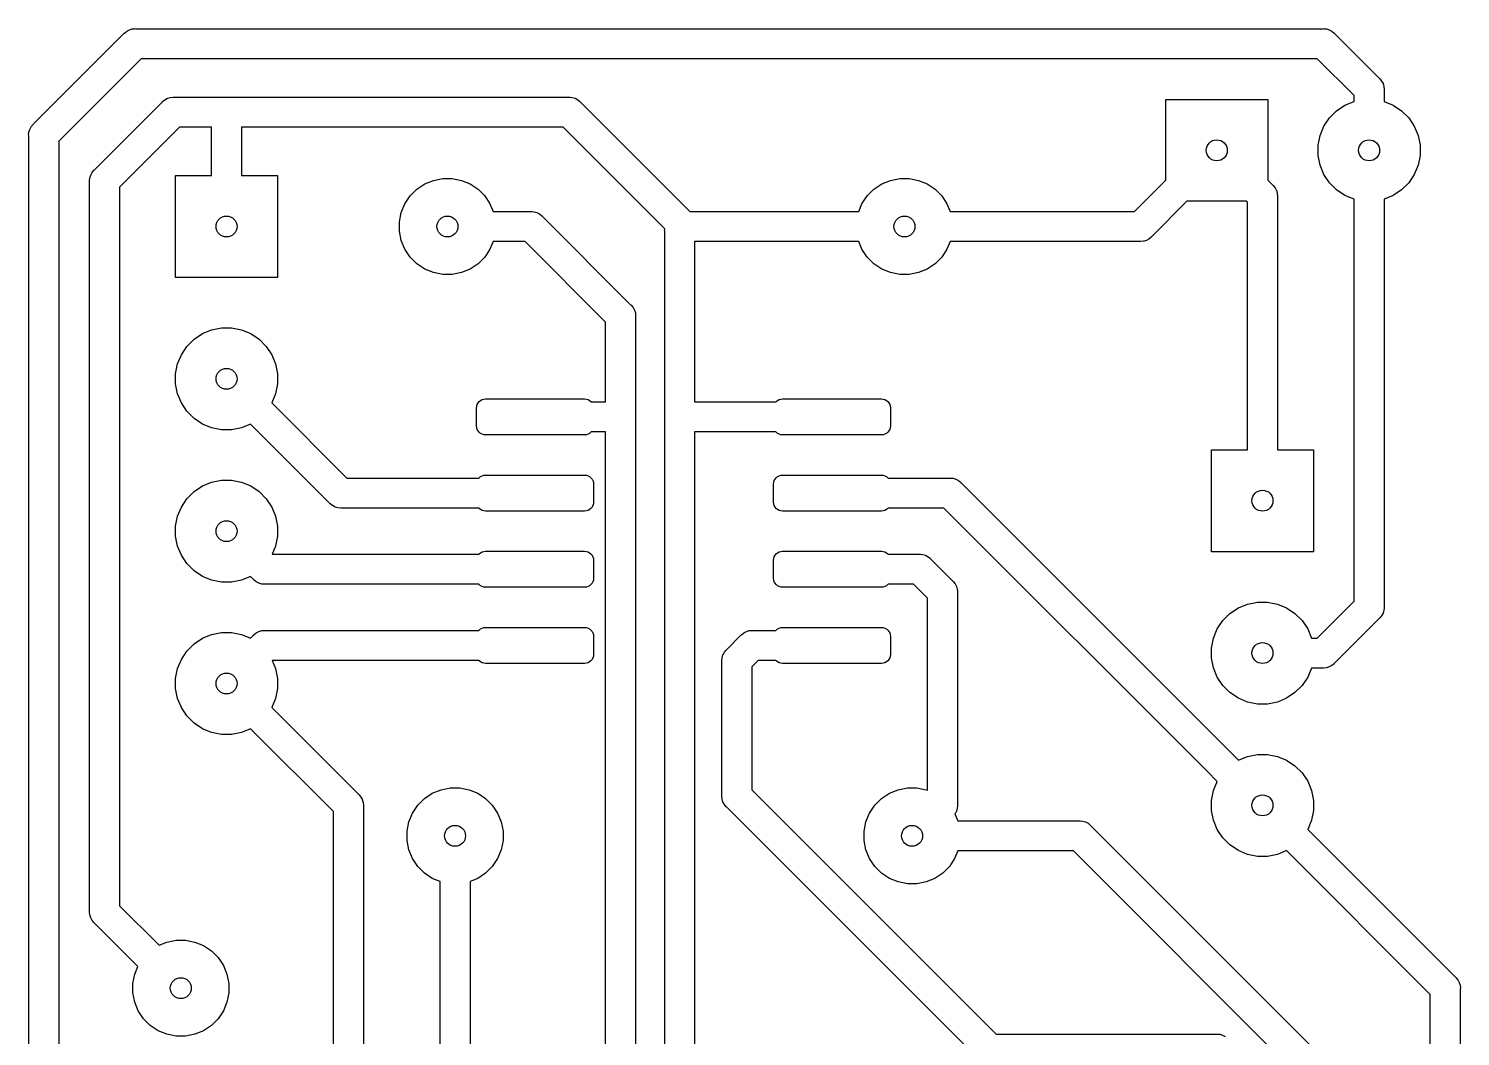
# Model space of a CAD drawing. Extents: x 0.62 to 1.56, y -7.65 to -6.47.
# Drawn here: x 0.62 to 1.56, y -7.132 to -6.47 of the extents above; entities that cross this region are included whole.
import ezdxf

# ---------------------------------------------------------------- set-up
doc = ezdxf.new("R2010")
doc.units = 0
doc.header["$MEASUREMENT"] = 0
doc.layers.add('BLACK', color=7, linetype='CONTINUOUS')

msp = doc.modelspace()

# ---------------------------------------------------------------- linework, layer by layer
at = {"layer": 'BLACK', "linetype": 'CONTINUOUS'}
for p, q in [((0.623382, -6.5327), (0.682699, -6.47338)), ((0.682699, -6.47338), (0.683007, -6.47301)), ((0.683007, -6.47301), (0.684505, -6.47178)), ((0.684505, -6.47178), (0.686215, -6.47086)), ((0.686215, -6.47086), (0.688071, -6.4703)), ((0.688071, -6.4703), (0.689517, -6.47016)), ((0.689517, -6.47016), (0.69, -6.47011)), ((0.689517, -6.47016), (0.689517, -6.47016)), ((0.69, -6.47011), (0.690483, -6.47016)), ((0.690483, -6.47016), (1.46952, -6.47016)), ((1.46952, -6.47016), (1.47, -6.47011)), ((1.47, -6.47011), (1.47048, -6.47016)), ((1.47048, -6.47016), (1.47193, -6.4703)), ((1.47193, -6.4703), (1.47378, -6.47086)), ((1.47378, -6.47086), (1.47549, -6.47178)), ((1.47549, -6.47178), (1.47699, -6.47301)), ((1.47699, -6.47301), (1.4773, -6.47338)), ((1.4773, -6.47338), (1.50662, -6.5027)), ((0.694077, -6.48984), (0.639843, -6.54408)), ((1.46592, -6.48984), (0.694077, -6.48984)), ((1.49016, -6.51408), (1.46592, -6.48984)), ((1.50662, -6.5027), (1.50699, -6.50301)), ((1.50699, -6.50301), (1.50822, -6.50451)), ((1.50822, -6.50451), (1.50914, -6.50622)), ((1.50914, -6.50622), (1.5097, -6.50807)), ((1.5097, -6.50807), (1.50989, -6.51)), ((1.50989, -6.51), (1.50984, -6.51048)), ((1.50984, -6.51048), (1.50984, -6.51786)), ((0.663382, -6.5627), (0.707699, -6.51838)), ((0.707699, -6.51838), (0.708007, -6.51801)), ((0.708007, -6.51801), (0.709505, -6.51678)), ((0.709505, -6.51678), (0.711215, -6.51586)), ((0.711215, -6.51586), (0.713071, -6.5153)), ((0.713071, -6.5153), (0.715, -6.51511)), ((0.715, -6.51511), (0.715483, -6.51516)), ((0.715483, -6.51516), (0.754517, -6.51516)), ((0.754517, -6.51516), (0.755, -6.51511)), ((0.755, -6.51511), (0.755483, -6.51516)), ((0.755483, -6.51516), (0.974517, -6.51516)), ((0.974517, -6.51516), (0.975, -6.51511)), ((0.975, -6.51511), (0.975483, -6.51516)), ((0.975483, -6.51516), (0.976929, -6.5153)), ((0.976929, -6.5153), (0.978785, -6.51586)), ((0.978785, -6.51586), (0.980495, -6.51678)), ((0.980495, -6.51678), (0.981993, -6.51801)), ((0.981993, -6.51801), (0.982302, -6.51838)), ((0.982302, -6.51838), (1.05408, -6.59016)), ((1.36654, -6.56955), (1.36654, -6.51654)), ((1.36654, -6.51654), (1.43346, -6.51654)), ((1.43346, -6.51654), (1.43346, -6.56955)), ((1.47867, -6.52401), (1.48415, -6.52034)), ((1.48415, -6.52034), (1.49016, -6.51786)), ((1.49016, -6.51786), (1.49016, -6.51408)), ((1.50984, -6.51786), (1.51585, -6.52034)), ((1.51585, -6.52034), (1.52133, -6.52401)), ((1.47034, -6.53415), (1.47401, -6.52867)), ((1.47401, -6.52867), (1.47867, -6.52401)), ((1.52133, -6.52401), (1.52599, -6.52867)), ((1.52599, -6.52867), (1.52966, -6.53415)), ((0.62011, -6.54), (0.6203, -6.53807)), ((0.620158, -6.54048), (0.62011, -6.54)), ((0.620157, -7.58952), (0.620158, -6.54048)), ((0.6203, -6.53807), (0.620863, -6.53622)), ((0.620863, -6.53622), (0.621777, -6.53451)), ((0.621777, -6.53451), (0.622069, -6.53415)), ((0.622069, -6.53415), (0.623007, -6.53301)), ((0.623007, -6.53301), (0.623382, -6.5327)), ((0.719077, -6.53484), (0.679843, -6.57408)), ((0.740158, -6.53484), (0.719077, -6.53484)), ((0.740157, -6.56654), (0.740158, -6.53484)), ((0.970923, -6.53484), (0.759843, -6.53484)), ((0.759843, -6.53484), (0.759843, -6.56654)), ((1.03765, -6.60157), (0.970923, -6.53484)), ((1.46654, -6.5467), (1.46782, -6.54024)), ((1.46782, -6.54024), (1.47034, -6.53415)), ((1.52966, -6.53415), (1.53218, -6.54024)), ((1.53218, -6.54024), (1.53346, -6.5467)), ((0.639843, -6.54408), (0.639843, -7.58592)), ((1.46654, -6.5533), (1.46654, -6.5467)), ((1.53346, -6.5467), (1.53346, -6.5533)), ((1.46782, -6.55976), (1.46654, -6.5533)), ((1.53346, -6.5533), (1.53218, -6.55976)), ((0.66011, -6.57), (0.6603, -6.56807)), ((0.6603, -6.56807), (0.660863, -6.56622)), ((0.660863, -6.56622), (0.661777, -6.56451)), ((0.660863, -6.56622), (0.660863, -6.56622)), ((0.661777, -6.56451), (0.663007, -6.56301)), ((0.663007, -6.56301), (0.663382, -6.5627)), ((0.716535, -6.63346), (0.716535, -6.56654)), ((0.716535, -6.56654), (0.740157, -6.56654)), ((0.759843, -6.56654), (0.783465, -6.56654)), ((0.783465, -6.56654), (0.783465, -6.63346)), ((0.885813, -6.56971), (0.891898, -6.5685)), ((0.891898, -6.5685), (0.898102, -6.5685)), ((0.898102, -6.5685), (0.904187, -6.56971)), ((1.18581, -6.56971), (1.1919, -6.5685)), ((1.1919, -6.5685), (1.1981, -6.5685)), ((1.1981, -6.5685), (1.20419, -6.56971)), ((1.47034, -6.56585), (1.46782, -6.55976)), ((1.47401, -6.57133), (1.47034, -6.56585)), ((1.52966, -6.56585), (1.52599, -6.57133)), ((1.53218, -6.55976), (1.52966, -6.56585)), ((0.660157, -6.57048), (0.66011, -6.57)), ((0.660158, -7.04952), (0.660157, -6.57048)), ((0.679843, -6.57408), (0.679843, -7.04592)), ((0.870535, -6.57992), (0.874922, -6.57554)), ((0.874922, -6.57554), (0.880081, -6.57209)), ((0.880081, -6.57209), (0.885813, -6.56971)), ((0.904187, -6.56971), (0.909919, -6.57209)), ((0.909919, -6.57209), (0.915078, -6.57554)), ((0.915078, -6.57554), (0.919465, -6.57992)), ((1.17054, -6.57992), (1.17492, -6.57554)), ((1.17492, -6.57554), (1.18008, -6.57209)), ((1.18008, -6.57209), (1.18581, -6.56971)), ((1.20419, -6.56971), (1.20992, -6.57209)), ((1.20992, -6.57209), (1.21508, -6.57554)), ((1.21508, -6.57554), (1.21946, -6.57992)), ((1.34592, -6.59016), (1.36654, -6.56955)), ((1.43346, -6.56955), (1.43662, -6.5727)), ((1.43662, -6.5727), (1.43699, -6.57301)), ((1.43699, -6.57301), (1.43822, -6.57451)), ((1.43822, -6.57451), (1.43902, -6.57599)), ((1.43902, -6.57599), (1.43914, -6.57622)), ((1.43914, -6.57622), (1.4397, -6.57807)), ((1.4397, -6.57807), (1.43989, -6.58)), ((1.47867, -6.57599), (1.47401, -6.57133)), ((1.48415, -6.57966), (1.47867, -6.57599)), ((1.52133, -6.57599), (1.51585, -6.57966)), ((1.52599, -6.57133), (1.52133, -6.57599)), ((0.864714, -6.59081), (0.867089, -6.58508)), ((0.867089, -6.58508), (0.870535, -6.57992)), ((0.919465, -6.57992), (0.922911, -6.58508)), ((0.922911, -6.58508), (0.925014, -6.59016)), ((1.16499, -6.59016), (1.16709, -6.58508)), ((1.16709, -6.58508), (1.17054, -6.57992)), ((1.21946, -6.57992), (1.22291, -6.58508)), ((1.22291, -6.58508), (1.22501, -6.59016)), ((1.38045, -6.58346), (1.3573, -6.60662)), ((1.41955, -6.58346), (1.38045, -6.58346)), ((1.42016, -6.58408), (1.41955, -6.58346)), ((1.42016, -6.74654), (1.42016, -6.58408)), ((1.43989, -6.58), (1.43984, -6.58048)), ((1.43984, -6.58048), (1.43984, -6.74654)), ((1.49016, -6.58214), (1.48415, -6.57966)), ((1.49016, -6.84592), (1.49016, -6.58214)), ((1.51585, -6.57966), (1.50984, -6.58214)), ((1.50984, -6.58214), (1.50984, -6.84952)), ((0.863504, -6.5969), (0.864714, -6.59081)), ((0.863504, -6.6031), (0.863504, -6.5969)), ((0.925014, -6.59016), (0.949517, -6.59016)), ((0.949517, -6.59016), (0.95, -6.59011)), ((0.95, -6.59011), (0.950483, -6.59016)), ((0.950483, -6.59016), (0.951929, -6.5903)), ((0.951929, -6.5903), (0.953785, -6.59086)), ((0.953785, -6.59086), (0.955495, -6.59178)), ((0.955495, -6.59178), (0.956993, -6.59301)), ((0.956993, -6.59301), (0.957302, -6.59338)), ((0.957302, -6.59338), (1.01528, -6.65136)), ((1.05408, -6.59016), (1.16499, -6.59016)), ((1.22501, -6.59016), (1.34592, -6.59016)), ((0.864714, -6.60919), (0.863504, -6.6031)), ((1.03755, -6.60256), (1.03765, -6.60157)), ((1.0376, -6.60304), (1.03755, -6.60256)), ((1.0376, -7.16774), (1.0376, -6.60304)), ((1.3573, -6.60662), (1.35699, -6.60699)), ((0.867089, -6.61492), (0.864714, -6.60919)), ((0.870535, -6.62008), (0.867089, -6.61492)), ((0.922911, -6.61492), (0.919465, -6.62008)), ((0.925014, -6.60984), (0.922911, -6.61492)), ((0.945923, -6.60984), (0.925014, -6.60984)), ((0.998819, -6.66274), (0.945923, -6.60984)), ((1.16499, -6.60984), (1.05728, -6.60984)), ((1.05728, -6.60984), (1.05728, -6.71516)), ((1.16709, -6.61492), (1.16499, -6.60984)), ((1.17054, -6.62008), (1.16709, -6.61492)), ((1.22291, -6.61492), (1.21946, -6.62008)), ((1.22501, -6.60984), (1.22291, -6.61492)), ((1.34952, -6.60984), (1.22501, -6.60984)), ((1.35, -6.60989), (1.34952, -6.60984)), ((1.35193, -6.6097), (1.35, -6.60989)), ((1.35241, -6.60955), (1.35193, -6.6097)), ((1.35378, -6.60914), (1.35241, -6.60955)), ((1.35549, -6.60822), (1.35378, -6.60914)), ((1.35699, -6.60699), (1.35549, -6.60822)), ((0.874922, -6.62446), (0.870535, -6.62008)), ((0.880081, -6.62791), (0.874922, -6.62446)), ((0.915078, -6.62446), (0.909919, -6.62791)), ((0.919465, -6.62008), (0.915078, -6.62446)), ((1.17492, -6.62446), (1.17054, -6.62008)), ((1.18008, -6.62791), (1.17492, -6.62446)), ((1.21508, -6.62446), (1.20992, -6.62791)), ((1.21946, -6.62008), (1.21508, -6.62446)), ((0.783465, -6.63346), (0.716535, -6.63346)), ((0.885813, -6.63029), (0.880081, -6.62791)), ((0.891898, -6.6315), (0.885813, -6.63029)), ((0.898102, -6.6315), (0.891898, -6.6315)), ((0.904187, -6.63029), (0.898102, -6.6315)), ((0.909919, -6.62791), (0.904187, -6.63029)), ((1.18581, -6.63029), (1.18008, -6.62791)), ((1.1919, -6.6315), (1.18581, -6.63029)), ((1.1981, -6.6315), (1.1919, -6.6315)), ((1.20419, -6.63029), (1.1981, -6.6315)), ((1.20992, -6.62791), (1.20419, -6.63029)), ((1.01528, -6.65136), (1.01566, -6.65167)), ((1.01566, -6.65167), (1.01689, -6.65317)), ((1.01689, -6.65317), (1.0178, -6.65488)), ((0.998819, -6.71516), (0.998819, -6.66274)), ((1.0178, -6.65488), (1.01836, -6.65673)), ((1.01836, -6.65673), (1.0185, -6.65818)), ((1.0185, -6.65818), (1.01855, -6.65866)), ((1.01855, -6.65866), (1.0185, -6.65914)), ((1.0185, -6.65914), (1.0185, -6.72818)), ((0.728668, -6.67401), (0.734149, -6.67034)), ((0.734149, -6.67034), (0.740239, -6.66782)), ((0.740239, -6.66782), (0.746704, -6.66654)), ((0.746704, -6.66654), (0.753296, -6.66654)), ((0.753296, -6.66654), (0.759761, -6.66782)), ((0.759761, -6.66782), (0.765851, -6.67034)), ((0.765851, -6.67034), (0.771332, -6.67401)), ((0.720344, -6.68415), (0.724006, -6.67867)), ((0.724006, -6.67867), (0.728668, -6.67401)), ((0.771332, -6.67401), (0.775994, -6.67867)), ((0.775994, -6.67867), (0.779656, -6.68415)), ((0.716535, -6.6967), (0.717821, -6.69024)), ((0.717821, -6.69024), (0.720344, -6.68415)), ((0.779656, -6.68415), (0.782179, -6.69024)), ((0.782179, -6.69024), (0.783465, -6.6967)), ((0.716535, -6.7033), (0.716535, -6.6967)), ((0.783465, -6.6967), (0.783465, -6.7033)), ((0.717821, -6.70976), (0.716535, -6.7033)), ((0.720344, -6.71585), (0.717821, -6.70976)), ((0.782179, -6.70976), (0.77969, -6.71577)), ((0.783465, -6.7033), (0.782179, -6.70976)), ((0.724006, -6.72133), (0.720344, -6.71585)), ((0.77969, -6.71577), (0.829077, -6.76516)), ((0.914173, -6.71909), (0.914287, -6.71794)), ((0.914173, -6.73091), (0.914173, -6.71909)), ((0.914287, -6.71794), (0.914623, -6.71683)), ((0.914623, -6.71683), (0.915169, -6.71581)), ((0.915169, -6.71581), (0.915903, -6.71492)), ((0.915903, -6.71492), (0.916798, -6.71418)), ((0.916798, -6.71418), (0.917819, -6.71364)), ((0.917819, -6.71364), (0.918927, -6.7133)), ((0.918927, -6.7133), (0.920079, -6.71319)), ((0.920079, -6.71319), (0.985039, -6.71319)), ((0.985039, -6.71319), (0.986191, -6.7133)), ((0.986191, -6.7133), (0.987299, -6.71364)), ((0.987299, -6.71364), (0.98832, -6.71418)), ((0.98832, -6.71418), (0.989215, -6.71492)), ((0.989215, -6.71492), (0.989411, -6.71516)), ((0.989411, -6.71516), (0.998819, -6.71516)), ((1.05728, -6.71516), (1.11059, -6.71516)), ((1.11059, -6.71516), (1.11078, -6.71492)), ((1.11078, -6.71492), (1.11168, -6.71418)), ((1.11168, -6.71418), (1.1127, -6.71364)), ((1.1127, -6.71364), (1.11381, -6.7133)), ((1.11381, -6.7133), (1.11496, -6.71319)), ((1.11496, -6.71319), (1.17992, -6.71319)), ((1.17992, -6.71319), (1.18107, -6.7133)), ((1.18107, -6.7133), (1.18218, -6.71364)), ((1.18218, -6.71364), (1.1832, -6.71418)), ((1.1832, -6.71418), (1.1841, -6.71492)), ((1.1841, -6.71492), (1.18483, -6.71581)), ((1.18483, -6.71581), (1.18538, -6.71683)), ((1.18538, -6.71683), (1.18571, -6.71794)), ((1.18571, -6.71794), (1.18583, -6.71909)), ((1.18583, -6.71909), (1.18583, -6.73091)), ((0.728668, -6.72599), (0.724006, -6.72133)), ((0.734149, -6.72966), (0.728668, -6.72599)), ((1.0185, -6.72818), (1.01855, -6.72866)), ((1.01855, -6.72866), (1.0185, -6.72915)), ((0.740239, -6.73218), (0.734149, -6.72966)), ((0.746704, -6.73346), (0.740239, -6.73218)), ((0.753296, -6.73346), (0.746704, -6.73346)), ((0.759761, -6.73218), (0.753296, -6.73346)), ((0.76577, -6.72969), (0.759761, -6.73218)), ((0.817698, -6.78162), (0.76577, -6.72969)), ((0.914287, -6.73206), (0.914173, -6.73091)), ((0.914623, -6.73317), (0.914287, -6.73206)), ((0.915169, -6.73419), (0.914623, -6.73317)), ((0.915903, -6.73508), (0.915169, -6.73419)), ((0.916798, -6.73582), (0.915903, -6.73508)), ((0.917819, -6.73636), (0.916798, -6.73582)), ((0.918927, -6.7367), (0.917819, -6.73636)), ((0.920079, -6.73681), (0.918927, -6.7367)), ((0.985039, -6.73681), (0.920079, -6.73681)), ((0.986191, -6.7367), (0.985039, -6.73681)), ((0.987299, -6.73636), (0.986191, -6.7367)), ((0.98832, -6.73582), (0.987299, -6.73636)), ((0.989215, -6.73508), (0.98832, -6.73582)), ((0.989411, -6.73484), (0.989215, -6.73508)), ((0.998819, -6.73484), (0.989411, -6.73484)), ((0.998819, -7.22818), (0.998819, -6.73484)), ((1.0185, -6.72915), (1.0185, -7.22458)), ((1.11059, -6.73484), (1.05728, -6.73484)), ((1.05728, -6.73484), (1.05728, -7.16415)), ((1.11078, -6.73508), (1.11059, -6.73484)), ((1.11168, -6.73582), (1.11078, -6.73508)), ((1.1127, -6.73636), (1.11168, -6.73582)), ((1.11381, -6.7367), (1.1127, -6.73636)), ((1.11496, -6.73681), (1.11381, -6.7367)), ((1.17992, -6.73681), (1.11496, -6.73681)), ((1.18107, -6.7367), (1.17992, -6.73681)), ((1.18218, -6.73636), (1.18107, -6.7367)), ((1.1832, -6.73582), (1.18218, -6.73636)), ((1.1841, -6.73508), (1.1832, -6.73582)), ((1.18483, -6.73419), (1.1841, -6.73508)), ((1.18538, -6.73317), (1.18483, -6.73419)), ((1.18571, -6.73206), (1.18538, -6.73317)), ((1.18583, -6.73091), (1.18571, -6.73206)), ((1.39654, -6.81346), (1.39654, -6.74654)), ((1.39654, -6.74654), (1.42016, -6.74654)), ((1.43984, -6.74654), (1.46346, -6.74654)), ((1.46346, -6.74654), (1.46346, -6.81346)), ((0.829077, -6.76516), (0.915707, -6.76516)), ((0.915707, -6.76516), (0.915903, -6.76492)), ((0.915903, -6.76492), (0.916798, -6.76418)), ((0.916798, -6.76418), (0.917819, -6.76364)), ((0.917819, -6.76364), (0.918927, -6.7633)), ((0.918927, -6.7633), (0.920079, -6.76319)), ((0.920079, -6.76319), (0.985039, -6.76319)), ((0.985039, -6.76319), (0.986191, -6.7633)), ((0.986191, -6.7633), (0.987299, -6.76364)), ((0.987299, -6.76364), (0.98832, -6.76418)), ((0.98832, -6.76418), (0.989215, -6.76492)), ((0.989215, -6.76492), (0.98995, -6.76581)), ((0.98995, -6.76581), (0.990495, -6.76683)), ((1.1095, -6.76683), (1.11005, -6.76581)), ((1.11005, -6.76581), (1.11078, -6.76492)), ((1.11078, -6.76492), (1.11168, -6.76418)), ((1.11168, -6.76418), (1.1127, -6.76364)), ((1.1127, -6.76364), (1.11381, -6.7633)), ((1.11381, -6.7633), (1.11496, -6.76319)), ((1.11496, -6.76319), (1.17992, -6.76319)), ((1.17992, -6.76319), (1.18107, -6.7633)), ((1.18107, -6.7633), (1.18218, -6.76364)), ((1.18218, -6.76364), (1.1832, -6.76418)), ((1.1832, -6.76418), (1.1841, -6.76492)), ((1.1841, -6.76492), (1.18429, -6.76516)), ((1.18429, -6.76516), (1.22452, -6.76516)), ((1.22452, -6.76516), (1.225, -6.76511)), ((1.225, -6.76511), (1.22548, -6.76516)), ((1.22548, -6.76516), (1.22693, -6.7653)), ((1.22693, -6.7653), (1.22878, -6.76586)), ((1.22878, -6.76586), (1.23049, -6.76678)), ((0.724006, -6.77867), (0.728668, -6.77401)), ((0.728668, -6.77401), (0.734149, -6.77034)), ((0.734149, -6.77034), (0.740239, -6.76782)), ((0.740239, -6.76782), (0.746704, -6.76654)), ((0.746704, -6.76654), (0.753296, -6.76654)), ((0.753296, -6.76654), (0.759761, -6.76782)), ((0.759761, -6.76782), (0.765851, -6.77034)), ((0.765851, -6.77034), (0.771332, -6.77401)), ((0.771332, -6.77401), (0.775994, -6.77867)), ((0.990495, -6.76683), (0.990831, -6.76794)), ((0.990831, -6.76794), (0.990945, -6.76909)), ((0.990945, -6.76909), (0.990945, -6.78091)), ((1.10906, -6.76909), (1.10917, -6.76794)), ((1.10906, -6.78091), (1.10906, -6.76909)), ((1.10917, -6.76794), (1.1095, -6.76683)), ((1.23049, -6.76678), (1.23199, -6.76801)), ((1.23199, -6.76801), (1.2323, -6.76838)), ((1.2323, -6.76838), (1.4073, -6.94338)), ((0.717821, -6.79024), (0.720344, -6.78415)), ((0.720344, -6.78415), (0.724006, -6.77867)), ((0.775994, -6.77867), (0.779656, -6.78415)), ((0.779656, -6.78415), (0.782179, -6.79024)), ((0.818007, -6.78199), (0.817698, -6.78162)), ((0.819505, -6.78322), (0.818007, -6.78199)), ((0.821215, -6.78414), (0.819505, -6.78322)), ((0.823071, -6.7847), (0.821215, -6.78414)), ((0.825, -6.78489), (0.823071, -6.7847)), ((0.825483, -6.78484), (0.825, -6.78489)), ((0.915707, -6.78484), (0.825483, -6.78484)), ((0.915903, -6.78508), (0.915707, -6.78484)), ((0.916798, -6.78582), (0.915903, -6.78508)), ((0.989215, -6.78508), (0.98832, -6.78582)), ((0.98995, -6.78419), (0.989215, -6.78508)), ((0.990495, -6.78317), (0.98995, -6.78419)), ((0.990831, -6.78206), (0.990495, -6.78317)), ((0.990945, -6.78091), (0.990831, -6.78206)), ((1.10917, -6.78206), (1.10906, -6.78091)), ((1.1095, -6.78317), (1.10917, -6.78206)), ((1.11005, -6.78419), (1.1095, -6.78317)), ((1.11078, -6.78508), (1.11005, -6.78419)), ((1.11168, -6.78582), (1.11078, -6.78508)), ((1.1841, -6.78508), (1.1832, -6.78582)), ((1.18429, -6.78484), (1.1841, -6.78508)), ((1.22092, -6.78484), (1.18429, -6.78484)), ((1.39338, -6.9573), (1.22092, -6.78484)), ((0.716535, -6.7967), (0.717821, -6.79024)), ((0.782179, -6.79024), (0.783465, -6.7967)), ((0.917819, -6.78636), (0.916798, -6.78582)), ((0.918927, -6.7867), (0.917819, -6.78636)), ((0.920079, -6.78681), (0.918927, -6.7867)), ((0.985039, -6.78681), (0.920079, -6.78681)), ((0.986191, -6.7867), (0.985039, -6.78681)), ((0.987299, -6.78636), (0.986191, -6.7867)), ((0.98832, -6.78582), (0.987299, -6.78636)), ((1.1127, -6.78636), (1.11168, -6.78582)), ((1.11381, -6.7867), (1.1127, -6.78636)), ((1.11496, -6.78681), (1.11381, -6.7867)), ((1.17992, -6.78681), (1.11496, -6.78681)), ((1.18107, -6.7867), (1.17992, -6.78681)), ((1.18218, -6.78636), (1.18107, -6.7867)), ((1.1832, -6.78582), (1.18218, -6.78636)), ((0.716535, -6.8033), (0.716535, -6.7967)), ((0.717821, -6.80976), (0.716535, -6.8033)), ((0.783465, -6.8033), (0.782179, -6.80976)), ((0.783465, -6.7967), (0.783465, -6.8033)), ((0.720344, -6.81585), (0.717821, -6.80976)), ((0.782179, -6.80976), (0.779943, -6.81516)), ((0.917819, -6.81364), (0.918927, -6.8133)), ((0.918927, -6.8133), (0.920079, -6.81319)), ((0.920079, -6.81319), (0.985039, -6.81319)), ((0.985039, -6.81319), (0.986191, -6.8133)), ((0.986191, -6.8133), (0.987299, -6.81364)), ((1.1127, -6.81364), (1.11381, -6.8133)), ((1.11381, -6.8133), (1.11496, -6.81319)), ((1.11496, -6.81319), (1.17992, -6.81319)), ((1.17992, -6.81319), (1.18107, -6.8133)), ((1.18107, -6.8133), (1.18218, -6.81364)), ((0.724006, -6.82133), (0.720344, -6.81585)), ((0.728668, -6.82599), (0.724006, -6.82133)), ((0.779943, -6.81516), (0.915707, -6.81516)), ((0.915707, -6.81516), (0.915903, -6.81492)), ((0.915903, -6.81492), (0.916798, -6.81418)), ((0.916798, -6.81418), (0.917819, -6.81364)), ((0.987299, -6.81364), (0.98832, -6.81418)), ((0.98832, -6.81418), (0.989215, -6.81492)), ((0.989215, -6.81492), (0.98995, -6.81581)), ((0.98995, -6.81581), (0.990495, -6.81683)), ((0.990495, -6.81683), (0.990831, -6.81794)), ((0.990831, -6.81794), (0.990945, -6.81909)), ((0.990945, -6.81909), (0.990945, -6.83091)), ((1.10906, -6.81909), (1.10917, -6.81794)), ((1.10906, -6.83091), (1.10906, -6.81909)), ((1.10917, -6.81794), (1.1095, -6.81683)), ((1.1095, -6.81683), (1.11005, -6.81581)), ((1.11005, -6.81581), (1.11078, -6.81492)), ((1.11078, -6.81492), (1.11168, -6.81418)), ((1.11168, -6.81418), (1.1127, -6.81364)), ((1.18218, -6.81364), (1.1832, -6.81418)), ((1.1832, -6.81418), (1.1841, -6.81492)), ((1.1841, -6.81492), (1.18429, -6.81516)), ((1.18429, -6.81516), (1.20452, -6.81516)), ((1.20452, -6.81516), (1.205, -6.81511)), ((1.205, -6.81511), (1.20548, -6.81516)), ((1.20548, -6.81516), (1.20693, -6.8153)), ((1.20693, -6.8153), (1.20878, -6.81586)), ((1.20878, -6.81586), (1.21049, -6.81678)), ((1.21049, -6.81678), (1.21199, -6.81801)), ((1.21199, -6.81801), (1.2123, -6.81838)), ((1.2123, -6.81838), (1.22662, -6.8327)), ((1.46346, -6.81346), (1.39654, -6.81346)), ((0.734149, -6.82966), (0.728668, -6.82599)), ((0.740239, -6.83218), (0.734149, -6.82966)), ((0.746704, -6.83346), (0.740239, -6.83218)), ((0.759761, -6.83218), (0.753296, -6.83346)), ((0.76577, -6.82969), (0.759761, -6.83218)), ((0.767698, -6.83162), (0.76577, -6.82969)), ((0.768007, -6.83199), (0.767698, -6.83162)), ((0.769505, -6.83322), (0.768007, -6.83199)), ((0.990831, -6.83206), (0.990495, -6.83317)), ((0.990945, -6.83091), (0.990831, -6.83206)), ((1.10917, -6.83206), (1.10906, -6.83091)), ((1.1095, -6.83317), (1.10917, -6.83206)), ((0.753296, -6.83346), (0.746704, -6.83346)), ((0.769802, -6.83338), (0.769505, -6.83322)), ((0.771215, -6.83414), (0.769802, -6.83338)), ((0.773071, -6.8347), (0.771215, -6.83414)), ((0.775, -6.83489), (0.773071, -6.8347)), ((0.775483, -6.83484), (0.775, -6.83489)), ((0.915707, -6.83484), (0.775483, -6.83484)), ((0.915903, -6.83508), (0.915707, -6.83484)), ((0.916798, -6.83582), (0.915903, -6.83508)), ((0.917819, -6.83636), (0.916798, -6.83582)), ((0.918927, -6.8367), (0.917819, -6.83636)), ((0.920079, -6.83681), (0.918927, -6.8367)), ((0.985039, -6.83681), (0.920079, -6.83681)), ((0.986191, -6.8367), (0.985039, -6.83681)), ((0.987299, -6.83636), (0.986191, -6.8367)), ((0.98832, -6.83582), (0.987299, -6.83636)), ((0.989215, -6.83508), (0.98832, -6.83582)), ((0.98995, -6.83419), (0.989215, -6.83508)), ((0.990495, -6.83317), (0.98995, -6.83419)), ((1.11005, -6.83419), (1.1095, -6.83317)), ((1.11078, -6.83508), (1.11005, -6.83419)), ((1.11168, -6.83582), (1.11078, -6.83508)), ((1.1127, -6.83636), (1.11168, -6.83582)), ((1.11381, -6.8367), (1.1127, -6.83636)), ((1.11496, -6.83681), (1.11381, -6.8367)), ((1.17992, -6.83681), (1.11496, -6.83681)), ((1.18107, -6.8367), (1.17992, -6.83681)), ((1.18218, -6.83636), (1.18107, -6.8367)), ((1.1832, -6.83582), (1.18218, -6.83636)), ((1.1841, -6.83508), (1.1832, -6.83582)), ((1.18429, -6.83484), (1.1841, -6.83508)), ((1.20092, -6.83484), (1.18429, -6.83484)), ((1.21016, -6.84408), (1.20092, -6.83484)), ((1.22662, -6.8327), (1.22699, -6.83301)), ((1.22699, -6.83301), (1.22822, -6.83451)), ((1.22822, -6.83451), (1.22914, -6.83622)), ((1.22914, -6.83622), (1.2297, -6.83807)), ((1.2297, -6.83807), (1.22984, -6.83952)), ((1.22984, -6.83952), (1.22989, -6.84)), ((1.22989, -6.84), (1.22984, -6.84048)), ((1.22984, -6.84048), (1.22984, -6.97952)), ((1.21016, -6.97012), (1.21016, -6.84408)), ((1.40867, -6.85401), (1.41415, -6.85034)), ((1.41415, -6.85034), (1.42024, -6.84782)), ((1.42024, -6.84782), (1.4267, -6.84654)), ((1.4267, -6.84654), (1.4333, -6.84654)), ((1.4333, -6.84654), (1.43976, -6.84782)), ((1.43976, -6.84782), (1.44585, -6.85034)), ((1.44585, -6.85034), (1.45133, -6.85401)), ((1.46592, -6.87016), (1.49016, -6.84592)), ((1.50984, -6.85048), (1.5097, -6.85193)), ((1.50984, -6.84952), (1.50989, -6.85)), ((1.50989, -6.85), (1.50984, -6.85048)), ((1.40034, -6.86415), (1.40401, -6.85867)), ((1.40401, -6.85867), (1.40867, -6.85401)), ((1.45133, -6.85401), (1.45599, -6.85867)), ((1.45599, -6.85867), (1.45966, -6.86415)), ((1.50662, -6.8573), (1.4773, -6.88662)), ((1.50699, -6.85699), (1.50662, -6.8573)), ((1.50822, -6.85549), (1.50699, -6.85699)), ((1.50914, -6.85378), (1.50822, -6.85549)), ((1.5097, -6.85193), (1.50914, -6.85378)), ((0.734149, -6.87034), (0.740239, -6.86782)), ((0.740239, -6.86782), (0.746704, -6.86654)), ((0.746704, -6.86654), (0.753296, -6.86654)), ((0.753296, -6.86654), (0.759761, -6.86782)), ((0.759761, -6.86782), (0.76577, -6.87031)), ((0.76577, -6.87031), (0.767698, -6.86838)), ((0.767698, -6.86838), (0.768007, -6.86801)), ((0.768007, -6.86801), (0.769505, -6.86678)), ((0.769505, -6.86678), (0.771215, -6.86586)), ((0.771215, -6.86586), (0.773071, -6.8653)), ((0.773071, -6.8653), (0.775, -6.86511)), ((0.775, -6.86511), (0.775483, -6.86516)), ((0.775483, -6.86516), (0.915707, -6.86516)), ((0.915707, -6.86516), (0.915903, -6.86492)), ((0.915903, -6.86492), (0.916798, -6.86418)), ((0.916798, -6.86418), (0.917819, -6.86364)), ((0.917819, -6.86364), (0.918927, -6.8633)), ((0.918927, -6.8633), (0.920079, -6.86319)), ((0.920079, -6.86319), (0.985039, -6.86319)), ((0.985039, -6.86319), (0.986191, -6.8633)), ((0.986191, -6.8633), (0.987299, -6.86364)), ((0.987299, -6.86364), (0.98832, -6.86418)), ((0.98832, -6.86418), (0.989215, -6.86492)), ((0.989215, -6.86492), (0.98995, -6.86581)), ((0.98995, -6.86581), (0.990495, -6.86683)), ((0.990495, -6.86683), (0.990831, -6.86794)), ((0.990831, -6.86794), (0.990945, -6.86909)), ((0.990945, -6.86909), (0.990945, -6.88091)), ((1.07838, -6.8777), (1.0877, -6.86838)), ((1.0877, -6.86838), (1.08801, -6.86801)), ((1.08801, -6.86801), (1.08951, -6.86678)), ((1.08951, -6.86678), (1.09122, -6.86586)), ((1.09122, -6.86586), (1.09307, -6.8653)), ((1.09307, -6.8653), (1.09452, -6.86516)), ((1.09452, -6.86516), (1.095, -6.86511)), ((1.09452, -6.86516), (1.09452, -6.86516)), ((1.095, -6.86511), (1.09548, -6.86516)), ((1.09548, -6.86516), (1.11059, -6.86516)), ((1.11059, -6.86516), (1.11078, -6.86492)), ((1.11078, -6.86492), (1.11168, -6.86418)), ((1.11168, -6.86418), (1.1127, -6.86364)), ((1.1127, -6.86364), (1.11381, -6.8633)), ((1.11381, -6.8633), (1.11496, -6.86319)), ((1.11496, -6.86319), (1.17992, -6.86319)), ((1.17992, -6.86319), (1.18107, -6.8633)), ((1.18107, -6.8633), (1.18218, -6.86364)), ((1.18218, -6.86364), (1.1832, -6.86418)), ((1.1832, -6.86418), (1.1841, -6.86492)), ((1.1841, -6.86492), (1.18483, -6.86581)), ((1.18483, -6.86581), (1.18538, -6.86683)), ((1.18538, -6.86683), (1.18571, -6.86794)), ((1.18571, -6.86794), (1.18583, -6.86909)), ((1.18583, -6.86909), (1.18583, -6.88091)), ((1.39782, -6.87024), (1.40034, -6.86415)), ((1.45966, -6.86415), (1.46214, -6.87016)), ((0.720344, -6.88415), (0.724006, -6.87867)), ((0.724006, -6.87867), (0.728668, -6.87401)), ((0.728668, -6.87401), (0.734149, -6.87034)), ((1.07678, -6.87951), (1.07801, -6.87801)), ((1.07801, -6.87801), (1.07838, -6.8777)), ((1.39654, -6.8767), (1.39782, -6.87024)), ((1.39654, -6.8833), (1.39654, -6.8767)), ((1.46214, -6.87016), (1.46592, -6.87016)), ((0.717821, -6.89024), (0.720344, -6.88415)), ((0.915707, -6.88484), (0.779943, -6.88484)), ((0.779943, -6.88484), (0.782179, -6.89024)), ((0.915903, -6.88508), (0.915707, -6.88484)), ((0.916798, -6.88582), (0.915903, -6.88508)), ((0.917819, -6.88636), (0.916798, -6.88582)), ((0.918927, -6.8867), (0.917819, -6.88636)), ((0.920079, -6.88681), (0.918927, -6.8867)), ((0.985039, -6.88681), (0.920079, -6.88681)), ((0.986191, -6.8867), (0.985039, -6.88681)), ((0.987299, -6.88636), (0.986191, -6.8867)), ((0.98832, -6.88582), (0.987299, -6.88636)), ((0.989215, -6.88508), (0.98832, -6.88582)), ((0.98995, -6.88419), (0.989215, -6.88508)), ((0.990495, -6.88317), (0.98995, -6.88419)), ((0.990831, -6.88206), (0.990495, -6.88317)), ((0.990945, -6.88091), (0.990831, -6.88206)), ((1.07511, -6.885), (1.0753, -6.88307)), ((1.07516, -6.88548), (1.07511, -6.885)), ((1.07516, -6.97349), (1.07516, -6.88548)), ((1.0753, -6.88307), (1.07586, -6.88122)), ((1.07586, -6.88122), (1.07603, -6.88091)), ((1.07603, -6.88091), (1.07678, -6.87951)), ((1.09908, -6.88484), (1.09484, -6.88908)), ((1.11059, -6.88484), (1.09908, -6.88484)), ((1.11078, -6.88508), (1.11059, -6.88484)), ((1.11168, -6.88582), (1.11078, -6.88508)), ((1.1127, -6.88636), (1.11168, -6.88582)), ((1.11381, -6.8867), (1.1127, -6.88636)), ((1.11496, -6.88681), (1.11381, -6.8867)), ((1.17992, -6.88681), (1.11496, -6.88681)), ((1.18107, -6.8867), (1.17992, -6.88681)), ((1.18218, -6.88636), (1.18107, -6.8867)), ((1.1832, -6.88582), (1.18218, -6.88636)), ((1.1841, -6.88508), (1.1832, -6.88582)), ((1.18483, -6.88419), (1.1841, -6.88508)), ((1.18538, -6.88317), (1.18483, -6.88419)), ((1.18571, -6.88206), (1.18538, -6.88317)), ((1.18583, -6.88091), (1.18571, -6.88206)), ((1.39782, -6.88976), (1.39654, -6.8833)), ((1.47549, -6.88822), (1.47378, -6.88914)), ((1.47699, -6.88699), (1.47549, -6.88822)), ((1.4773, -6.88662), (1.47699, -6.88699)), ((0.716535, -6.8967), (0.717821, -6.89024)), ((0.716535, -6.9033), (0.716535, -6.8967)), ((0.782179, -6.89024), (0.783465, -6.8967)), ((0.783465, -6.8967), (0.783465, -6.9033)), ((1.09484, -6.88908), (1.09484, -6.9699)), ((1.40034, -6.89585), (1.39782, -6.88976)), ((1.40401, -6.90133), (1.40034, -6.89585)), ((1.45966, -6.89585), (1.45599, -6.90133)), ((1.46214, -6.88984), (1.45966, -6.89585)), ((1.46952, -6.88984), (1.46214, -6.88984)), ((1.47, -6.88989), (1.46952, -6.88984)), ((1.47193, -6.8897), (1.47, -6.88989)), ((1.47378, -6.88914), (1.47193, -6.8897)), ((0.717821, -6.90976), (0.716535, -6.9033)), ((0.783465, -6.9033), (0.782179, -6.90976)), ((1.40867, -6.90599), (1.40401, -6.90133)), ((1.41415, -6.90966), (1.40867, -6.90599)), ((1.45133, -6.90599), (1.44585, -6.90966)), ((1.45599, -6.90133), (1.45133, -6.90599)), ((0.720344, -6.91585), (0.717821, -6.90976)), ((0.724006, -6.92133), (0.720344, -6.91585)), ((0.782179, -6.90976), (0.77969, -6.91577)), ((0.77969, -6.91577), (0.836618, -6.9727)), ((1.42024, -6.91218), (1.41415, -6.90966)), ((1.4267, -6.91346), (1.42024, -6.91218)), ((1.4333, -6.91346), (1.4267, -6.91346)), ((1.43976, -6.91218), (1.4333, -6.91346)), ((1.44585, -6.90966), (1.43976, -6.91218)), ((0.728668, -6.92599), (0.724006, -6.92133)), ((0.734149, -6.92966), (0.728668, -6.92599)), ((0.740239, -6.93218), (0.734149, -6.92966)), ((0.746704, -6.93346), (0.740239, -6.93218)), ((0.753296, -6.93346), (0.746704, -6.93346)), ((0.759761, -6.93218), (0.753296, -6.93346)), ((0.76577, -6.92969), (0.759761, -6.93218)), ((0.820158, -6.98408), (0.76577, -6.92969)), ((1.4073, -6.94338), (1.4073, -6.94338)), ((1.4073, -6.94338), (1.41423, -6.95031)), ((1.41423, -6.95031), (1.42024, -6.94782)), ((1.42024, -6.94782), (1.4267, -6.94654)), ((1.4267, -6.94654), (1.4333, -6.94654)), ((1.4333, -6.94654), (1.43976, -6.94782)), ((1.43976, -6.94782), (1.44585, -6.95034)), ((1.44585, -6.95034), (1.45133, -6.95401)), ((1.45133, -6.95401), (1.45599, -6.95867)), ((1.40031, -6.96423), (1.39338, -6.9573)), ((1.39338, -6.9573), (1.39338, -6.9573)), ((1.45599, -6.95867), (1.45966, -6.96415)), ((0.836618, -6.9727), (0.836993, -6.97301)), ((0.836993, -6.97301), (0.838223, -6.97451)), ((0.879922, -6.97554), (0.885081, -6.97209)), ((0.885081, -6.97209), (0.890813, -6.96971)), ((0.890813, -6.96971), (0.896898, -6.9685)), ((0.896898, -6.9685), (0.903102, -6.9685)), ((0.903102, -6.9685), (0.909187, -6.96971)), ((0.909187, -6.96971), (0.914919, -6.97209)), ((0.914919, -6.97209), (0.920078, -6.97554)), ((1.09484, -6.9699), (1.2551, -7.13016)), ((1.17992, -6.97554), (1.18508, -6.97209)), ((1.18508, -6.97209), (1.19081, -6.96971)), ((1.19081, -6.96971), (1.1969, -6.9685)), ((1.1969, -6.9685), (1.2031, -6.9685)), ((1.2031, -6.9685), (1.20919, -6.96971)), ((1.20919, -6.96971), (1.21016, -6.97012)), ((1.39654, -6.9767), (1.39782, -6.97024)), ((1.39782, -6.97024), (1.40031, -6.96423)), ((1.45966, -6.96415), (1.46218, -6.97024)), ((1.46218, -6.97024), (1.46346, -6.9767)), ((0.838223, -6.97451), (0.838971, -6.9759)), ((0.838971, -6.9759), (0.839137, -6.97622)), ((0.839137, -6.97622), (0.8397, -6.97807)), ((0.8397, -6.97807), (0.83989, -6.98)), ((0.83989, -6.98), (0.839843, -6.98048)), ((0.839843, -6.98048), (0.839843, -7.54457)), ((0.872089, -6.98508), (0.875535, -6.97992)), ((0.875535, -6.97992), (0.879922, -6.97554)), ((0.920078, -6.97554), (0.924465, -6.97992)), ((0.924465, -6.97992), (0.927911, -6.98508)), ((1.07511, -6.97397), (1.07516, -6.97349)), ((1.0753, -6.9759), (1.07511, -6.97397)), ((1.07586, -6.97776), (1.0753, -6.9759)), ((1.07678, -6.97947), (1.07586, -6.97776)), ((1.07801, -6.98097), (1.07678, -6.97947)), ((1.07838, -6.98128), (1.07801, -6.98097)), ((1.24372, -7.14662), (1.07838, -6.98128)), ((1.17209, -6.98508), (1.17554, -6.97992)), ((1.17554, -6.97992), (1.17992, -6.97554)), ((1.2297, -6.98193), (1.22914, -6.98378)), ((1.22984, -6.98048), (1.2297, -6.98193)), ((1.22984, -6.97952), (1.22989, -6.98)), ((1.22989, -6.98), (1.22984, -6.98048)), ((1.22984, -6.98048), (1.22984, -6.98048)), ((1.39654, -6.9833), (1.39654, -6.9767)), ((1.46346, -6.9767), (1.46346, -6.9833)), ((0.820157, -7.54457), (0.820158, -6.98408)), ((0.868504, -6.9969), (0.869714, -6.99081)), ((0.869714, -6.99081), (0.872089, -6.98508)), ((0.927911, -6.98508), (0.930286, -6.99081)), ((0.930286, -6.99081), (0.931496, -6.9969)), ((1.1685, -6.9969), (1.16971, -6.99081)), ((1.16971, -6.99081), (1.17209, -6.98508)), ((1.22822, -6.98549), (1.22813, -6.98561)), ((1.22813, -6.98561), (1.23001, -6.99016)), ((1.22914, -6.98378), (1.22822, -6.98549)), ((1.23001, -6.99016), (1.30952, -6.99016)), ((1.30952, -6.99016), (1.31, -6.99011)), ((1.31, -6.99011), (1.31048, -6.99016)), ((1.31048, -6.99016), (1.31193, -6.9903)), ((1.31193, -6.9903), (1.31378, -6.99086)), ((1.31378, -6.99086), (1.31549, -6.99178)), ((1.31549, -6.99178), (1.31699, -6.99301)), ((1.39782, -6.98976), (1.39654, -6.9833)), ((1.40034, -6.99585), (1.39782, -6.98976)), ((1.46218, -6.98976), (1.45969, -6.99577)), ((1.46346, -6.9833), (1.46218, -6.98976)), ((0.868504, -7.0031), (0.868504, -6.9969)), ((0.931496, -6.9969), (0.931496, -7.0031)), ((1.1685, -7.0031), (1.1685, -6.9969)), ((1.31699, -6.99301), (1.3173, -6.99338)), ((1.3173, -6.99338), (1.49662, -7.1727)), ((1.40401, -7.00133), (1.40034, -6.99585)), ((1.40867, -7.00599), (1.40401, -7.00133)), ((1.45969, -6.99577), (1.55662, -7.0927)), ((0.869714, -7.00919), (0.868504, -7.0031)), ((0.872089, -7.01492), (0.869714, -7.00919)), ((0.930286, -7.00919), (0.927911, -7.01492)), ((0.931496, -7.0031), (0.930286, -7.00919)), ((1.16971, -7.00919), (1.1685, -7.0031)), ((1.17209, -7.01492), (1.16971, -7.00919)), ((1.23001, -7.00984), (1.22791, -7.01492)), ((1.30592, -7.00984), (1.23001, -7.00984)), ((1.48016, -7.18408), (1.30592, -7.00984)), ((1.41415, -7.00966), (1.40867, -7.00599)), ((1.42024, -7.01218), (1.41415, -7.00966)), ((1.44577, -7.00969), (1.43976, -7.01218)), ((1.54016, -7.10408), (1.44577, -7.00969)), ((0.875535, -7.02008), (0.872089, -7.01492)), ((0.879922, -7.02446), (0.875535, -7.02008)), ((0.924465, -7.02008), (0.920078, -7.02446)), ((0.927911, -7.01492), (0.924465, -7.02008)), ((1.17554, -7.02008), (1.17209, -7.01492)), ((1.17992, -7.02446), (1.17554, -7.02008)), ((1.22446, -7.02008), (1.22008, -7.02446)), ((1.22791, -7.01492), (1.22446, -7.02008)), ((1.4267, -7.01346), (1.42024, -7.01218)), ((1.4333, -7.01346), (1.4267, -7.01346)), ((1.43976, -7.01218), (1.4333, -7.01346)), ((0.885081, -7.02791), (0.879922, -7.02446)), ((0.890157, -7.03001), (0.885081, -7.02791)), ((0.914919, -7.02791), (0.909843, -7.03001)), ((0.920078, -7.02446), (0.914919, -7.02791)), ((1.18508, -7.02791), (1.17992, -7.02446)), ((1.19081, -7.03029), (1.18508, -7.02791)), ((1.21492, -7.02791), (1.20919, -7.03029)), ((1.22008, -7.02446), (1.21492, -7.02791)), ((0.890158, -7.28063), (0.890157, -7.03001)), ((0.909843, -7.03001), (0.909843, -7.28063)), ((1.1969, -7.0315), (1.19081, -7.03029)), ((1.2031, -7.0315), (1.1969, -7.0315)), ((1.20919, -7.03029), (1.2031, -7.0315)), ((0.679843, -7.04592), (0.705736, -7.07182)), ((0.66011, -7.05), (0.660158, -7.04952)), ((0.6603, -7.05193), (0.66011, -7.05)), ((0.660863, -7.05378), (0.6603, -7.05193)), ((0.661777, -7.05549), (0.660863, -7.05378)), ((0.660863, -7.05378), (0.660863, -7.05378)), ((0.663007, -7.05699), (0.661777, -7.05549)), ((0.663382, -7.0573), (0.663007, -7.05699)), ((0.691817, -7.08574), (0.663382, -7.0573)), ((0.705736, -7.07182), (0.710813, -7.06971)), ((0.710813, -7.06971), (0.716898, -7.0685)), ((0.716898, -7.0685), (0.723102, -7.0685)), ((0.723102, -7.0685), (0.729187, -7.06971)), ((0.729187, -7.06971), (0.734919, -7.07209)), ((0.734919, -7.07209), (0.740078, -7.07554)), ((0.740078, -7.07554), (0.744465, -7.07992)), ((0.689714, -7.09081), (0.691817, -7.08574)), ((0.744465, -7.07992), (0.747911, -7.08508)), ((0.747911, -7.08508), (0.750286, -7.09081)), ((0.688504, -7.0969), (0.689714, -7.09081)), ((0.750286, -7.09081), (0.751496, -7.0969)), ((1.55662, -7.0927), (1.55699, -7.09301)), ((1.55699, -7.09301), (1.55822, -7.09451)), ((1.55822, -7.09451), (1.55914, -7.09622)), ((0.688504, -7.1031), (0.688504, -7.0969)), ((0.689714, -7.10919), (0.688504, -7.1031)), ((0.751496, -7.1031), (0.750286, -7.10919)), ((0.751496, -7.0969), (0.751496, -7.1031)), ((1.54016, -7.26592), (1.54016, -7.10408)), ((1.55914, -7.09622), (1.5597, -7.09807)), ((1.5597, -7.09807), (1.55989, -7.1)), ((1.55989, -7.1), (1.55984, -7.10048)), ((1.55984, -7.10048), (1.55984, -7.26952)), ((0.692089, -7.11492), (0.689714, -7.10919)), ((0.750286, -7.10919), (0.747911, -7.11492)), ((0.695535, -7.12008), (0.692089, -7.11492)), ((0.699922, -7.12446), (0.695535, -7.12008)), ((0.744465, -7.12008), (0.740078, -7.12446)), ((0.747911, -7.11492), (0.744465, -7.12008)), ((0.705081, -7.12791), (0.699922, -7.12446)), ((0.710813, -7.13029), (0.705081, -7.12791)), ((0.716898, -7.1315), (0.710813, -7.13029)), ((0.723102, -7.1315), (0.716898, -7.1315)), ((0.729187, -7.13029), (0.723102, -7.1315)), ((0.734919, -7.12791), (0.729187, -7.13029)), ((0.740078, -7.12446), (0.734919, -7.12791)), ((1.2551, -7.13016), (1.39952, -7.13016)), ((1.39952, -7.13016), (1.4, -7.13011)), ((1.4, -7.13011), (1.40048, -7.13016)), ((1.40048, -7.13016), (1.40193, -7.1303)), ((1.40193, -7.1303), (1.40378, -7.13086)), ((1.40378, -7.13086), (1.40549, -7.13178))]:
    msp.add_line(p, q, dxfattribs=at)
at = {"layer": 'BLACK'}
for centre in [(1.4, -6.55), (1.5, -6.55), (0.75, -6.6), (0.895, -6.6), (1.195, -6.6), (0.75, -6.7), (1.43, -6.78), (0.75, -6.8), (1.43, -6.88), (0.75, -6.9), (1.43, -6.98), (0.9, -7), (1.2, -7), (0.72, -7.1)]:
    msp.add_circle(centre, 0.00689, dxfattribs=at)

doc.saveas('drawing.dxf')
